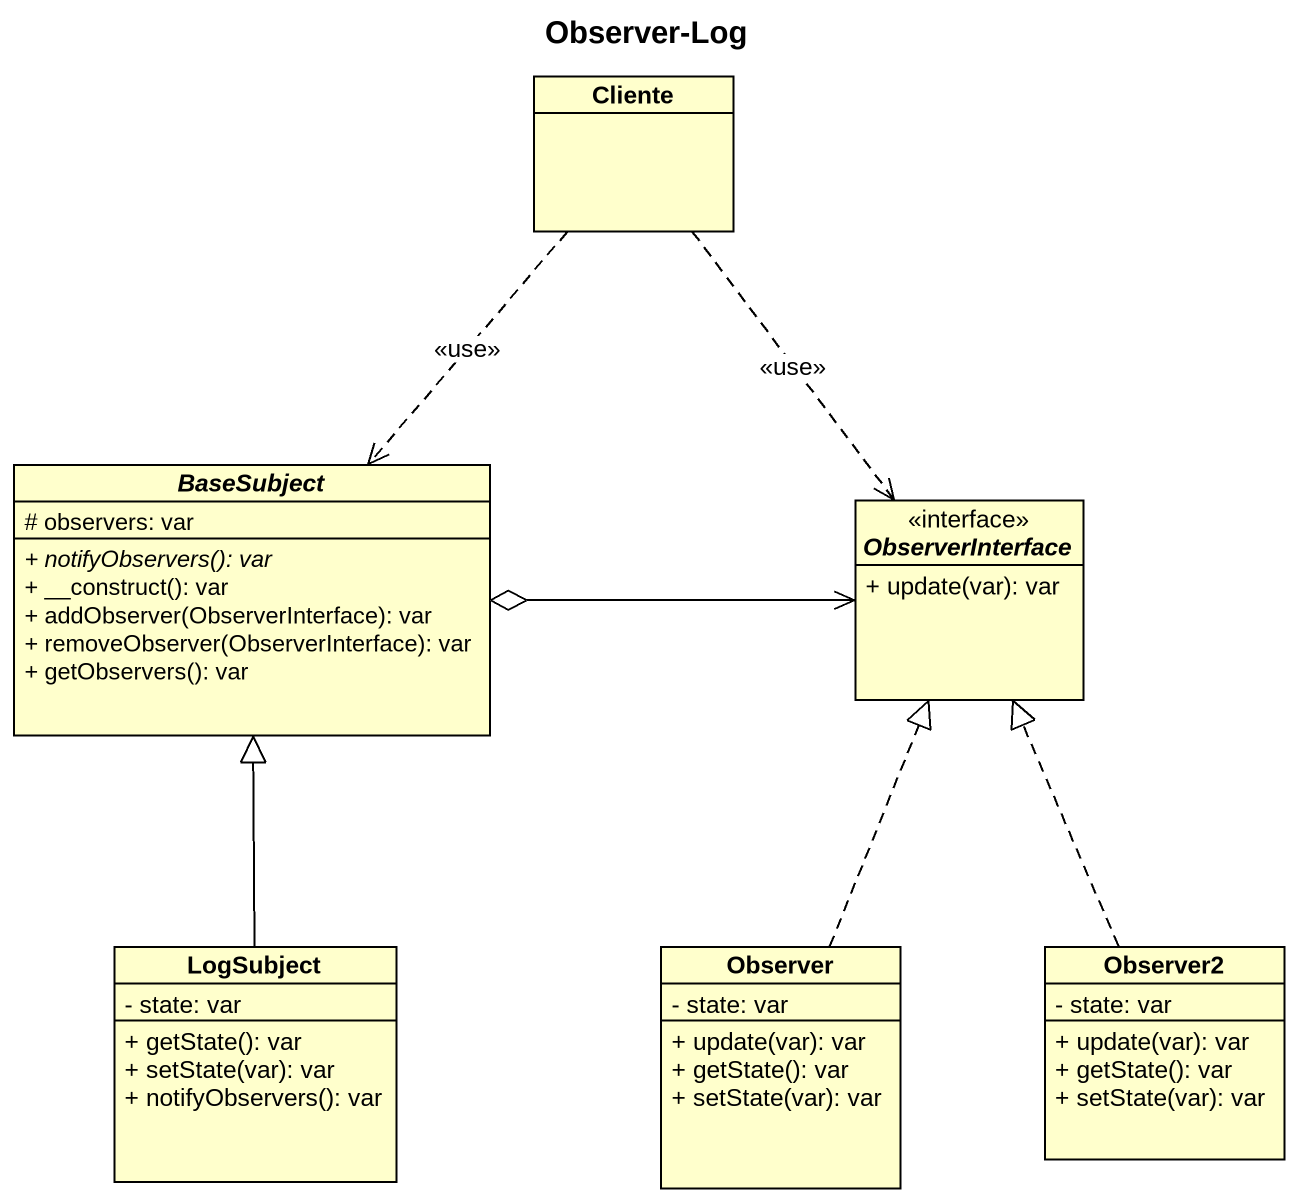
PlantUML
@startuml
title Observer-Log
hide circle
hide empty members
skinparam classAttributeIconSize 0
class Cliente
abstract class BaseSubject {
  # observers: var
  {abstract} + notifyObservers(): var
  + __construct(): var
  + addObserver(ObserverInterface): var
  + removeObserver(ObserverInterface): var
  + getObservers(): var
}
interface ObserverInterface {
  + update(var): var
}
class LogSubject {
  - state: var
  + getState(): var
  + setState(var): var
  + notifyObservers(): var
}
class Observer {
  - state: var
  + update(var): var
  + getState(): var
  + setState(var): var
}
class Observer2 {
  - state: var
  + update(var): var
  + getState(): var
  + setState(var): var
}
Cliente ..> BaseSubject : <<use>>
Cliente ..> ObserverInterface : <<use>>
ObserverInterface <-left-o BaseSubject
LogSubject -up-|> BaseSubject
Observer .up.|> ObserverInterface
Observer2 .up.|> ObserverInterface
@enduml
